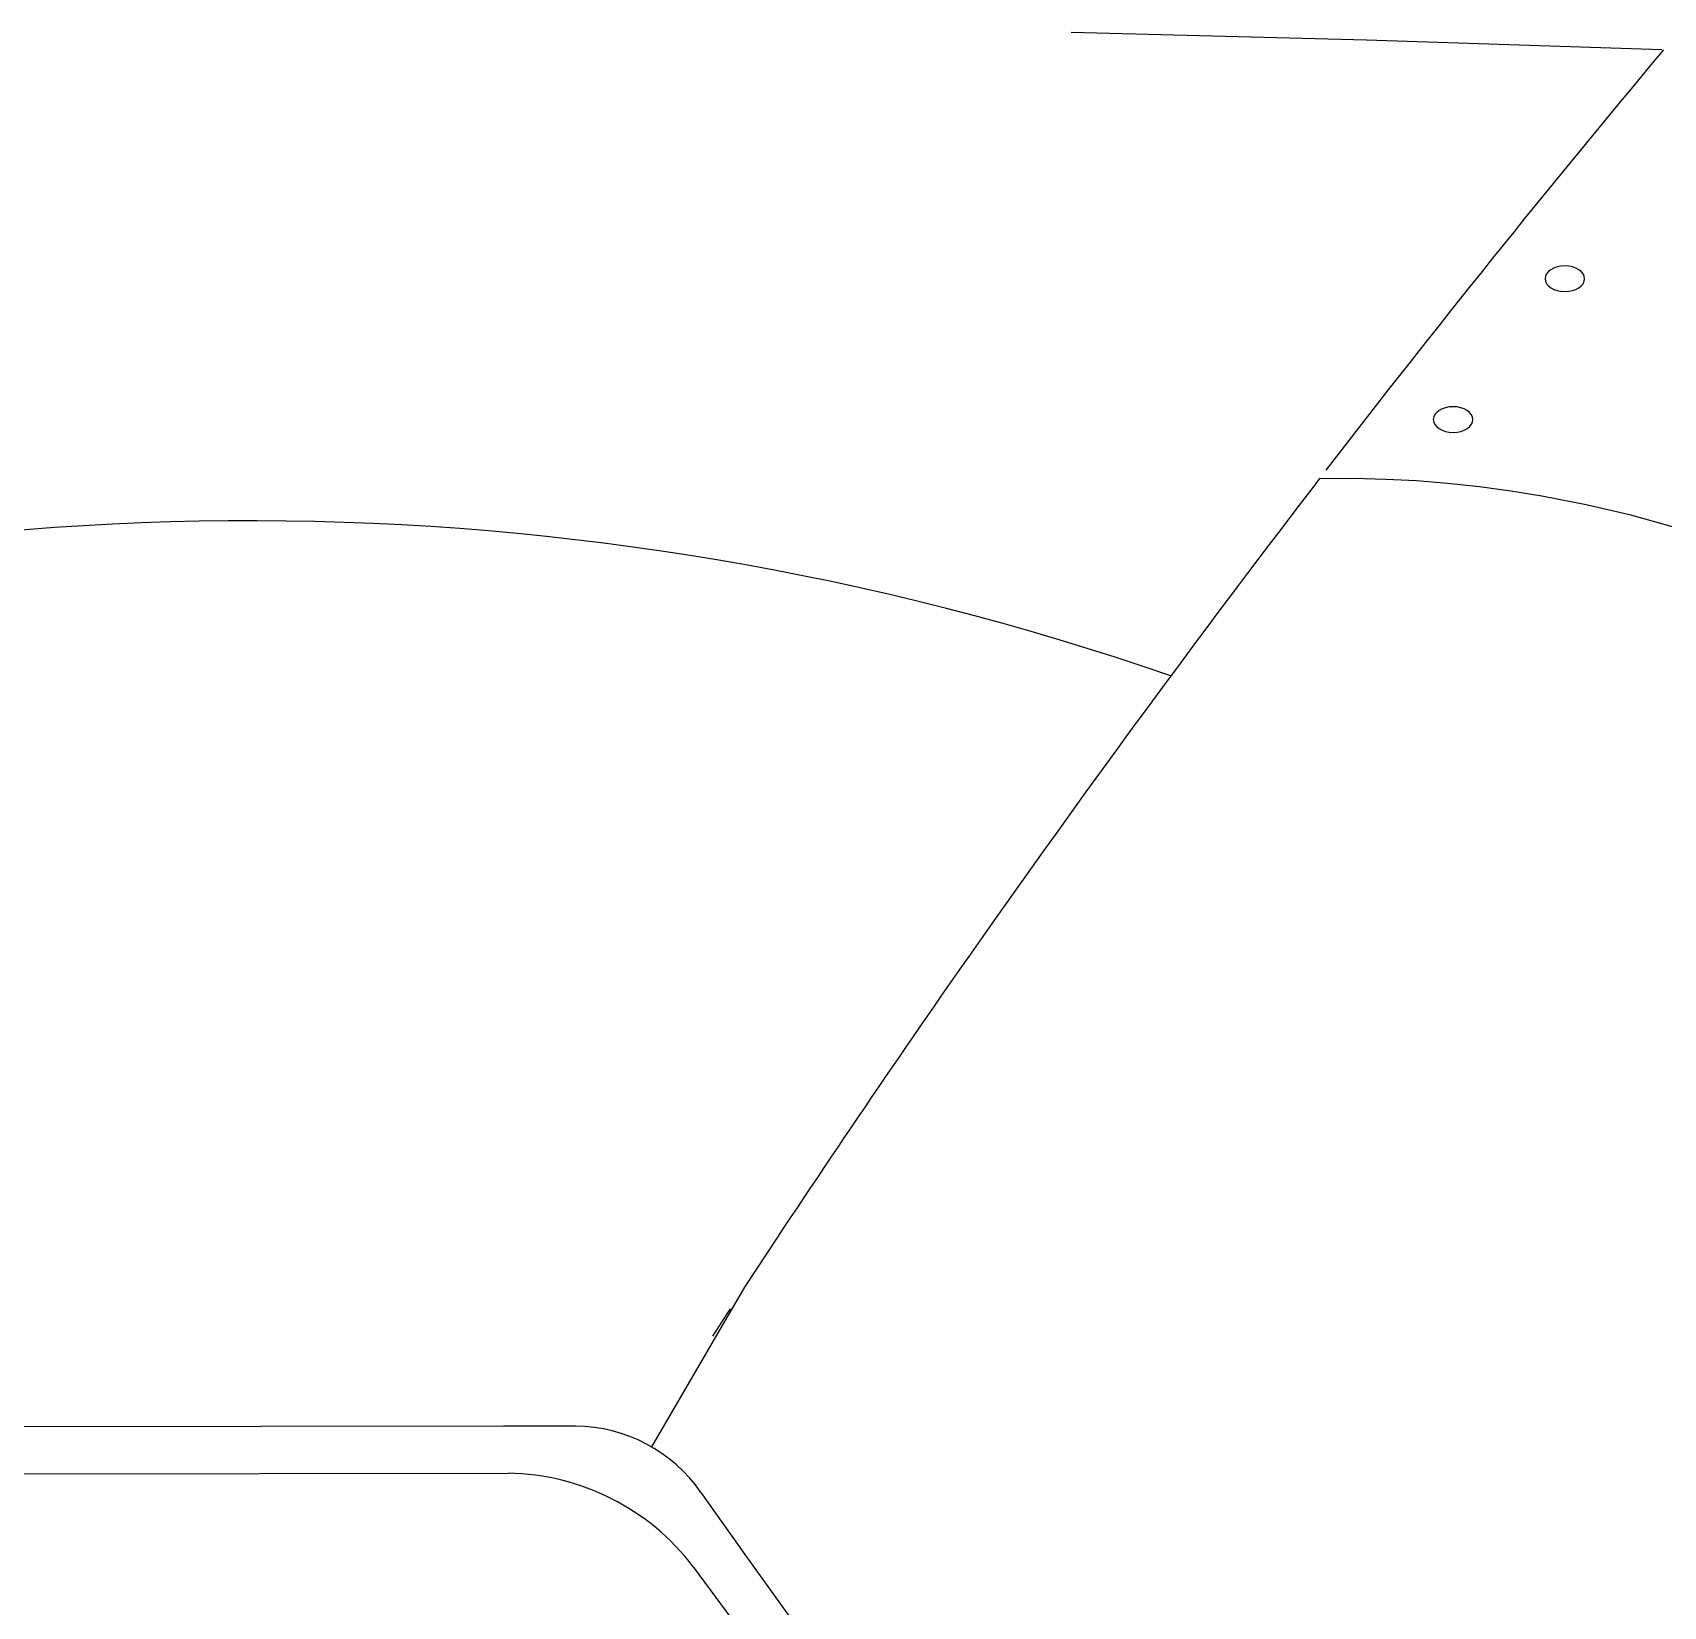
# Model space of a CAD drawing. Extents: x 413 to 494, y 628 to 766.
# Drawn here: x 450.7 to 471.32, y 698.57 to 718.48 of the extents above; entities that cross this region are included whole.
import ezdxf

# ---------------------------------------------------------------- set-up
doc = ezdxf.new("R2010")
doc.units = 0
doc.header["$MEASUREMENT"] = 0
for name, color, linetype in [('1', 4, 'Continuous'), ('BDIM_CYAN', 4, 'Continuous'), ('BDIM_YELLOW', 2, 'Continuous')]:
    doc.layers.add(name, color=color, linetype=linetype)

# ---------------------------------------------------------------- blocks, each defined once
blk = doc.blocks.new('2018 BEAM (110V)')
at = {"layer": '1', "color": 2, "extrusion": (0, 0, -1)}
for centre in [(56.688, 71.905), (55.275, 70.124)]:
    blk.add_ellipse(centre, major_axis=(0.25, 0), ratio=0.649149, dxfattribs=at)
at = {"layer": 'BDIM_CYAN'}
for p, q in [((46.103, 58.823), (45.913, 58.529)), ((46.136, 58.874), (46.103, 58.823)), ((43.268, 57.39), (37.132, 57.38)), ((43.738, 57.391), (43.268, 57.39)), ((43.842, 57.391), (43.738, 57.391)), ((44.181, 57.391), (43.842, 57.391)), ((37.055, 56.786), (43.33, 56.794))]:
    blk.add_line(p, q, dxfattribs=at)
at = {"layer": 'BDIM_CYAN', "flags": 128}
for points in [[(57.915, 74.801), (54.18, 74.923), (50.445, 75.018)], [(53.588, 69.38), (54.019, 69.382), (54.427, 69.371), (54.813, 69.351), (55.204, 69.32), (55.609, 69.277), (56.007, 69.223), (56.397, 69.16), (56.958, 69.051), (57.506, 68.922), (58.075, 68.764)], [(46.725, 59.768), (46.314, 59.146), (45.141, 57.127)], [(45.765, 56.551), (46.342, 55.738), (46.924, 54.926), (47.52, 54.123), (48.141, 53.33), (48.785, 52.555), (49.452, 51.799), (50.06, 51.147), (50.684, 50.51), (51.325, 49.89), (51.987, 49.282), (52.664, 48.692), (53.356, 48.121), (54.121, 47.524), (54.899, 46.946), (55.684, 46.374), (56.469, 45.808)], [(45.668, 55.612), (46.227, 54.853), (46.79, 54.098), (47.365, 53.351), (47.957, 52.619), (48.784, 51.663), (49.644, 50.735), (50.534, 49.838), (51.452, 48.975), (52.399, 48.142)]]:
    blk.add_lwpolyline(points, dxfattribs=at)
at = {"layer": 'BDIM_CYAN'}
for centre, radius, start, end in [((186.755, -32.952), 167.944, 140.08935, 142.41486), ((192.356, -37.086), 174.904, 142.50352, 144.75867), ((187.701, -33.619), 169.102, 144.80809, 146.47823), ((44.162, 55.442), 1.949, 34.6779, 89.4449), ((43.281, 53.795), 3, 37.2773, 89.0616)]:
    blk.add_arc(centre, radius, start, end, dxfattribs=at)
at = {"layer": 'BDIM_YELLOW'}
blk.add_arc((40.056, 33.277), 35.566, 70.8794, 108.804, dxfattribs=at)

msp = doc.modelspace()

# ---------------------------------------------------------------- block references
at = {"layer": '1'}
msp.add_blockref('2018 BEAM (110V)', (413.383, 643.46), dxfattribs=at)

doc.saveas('drawing.dxf')
